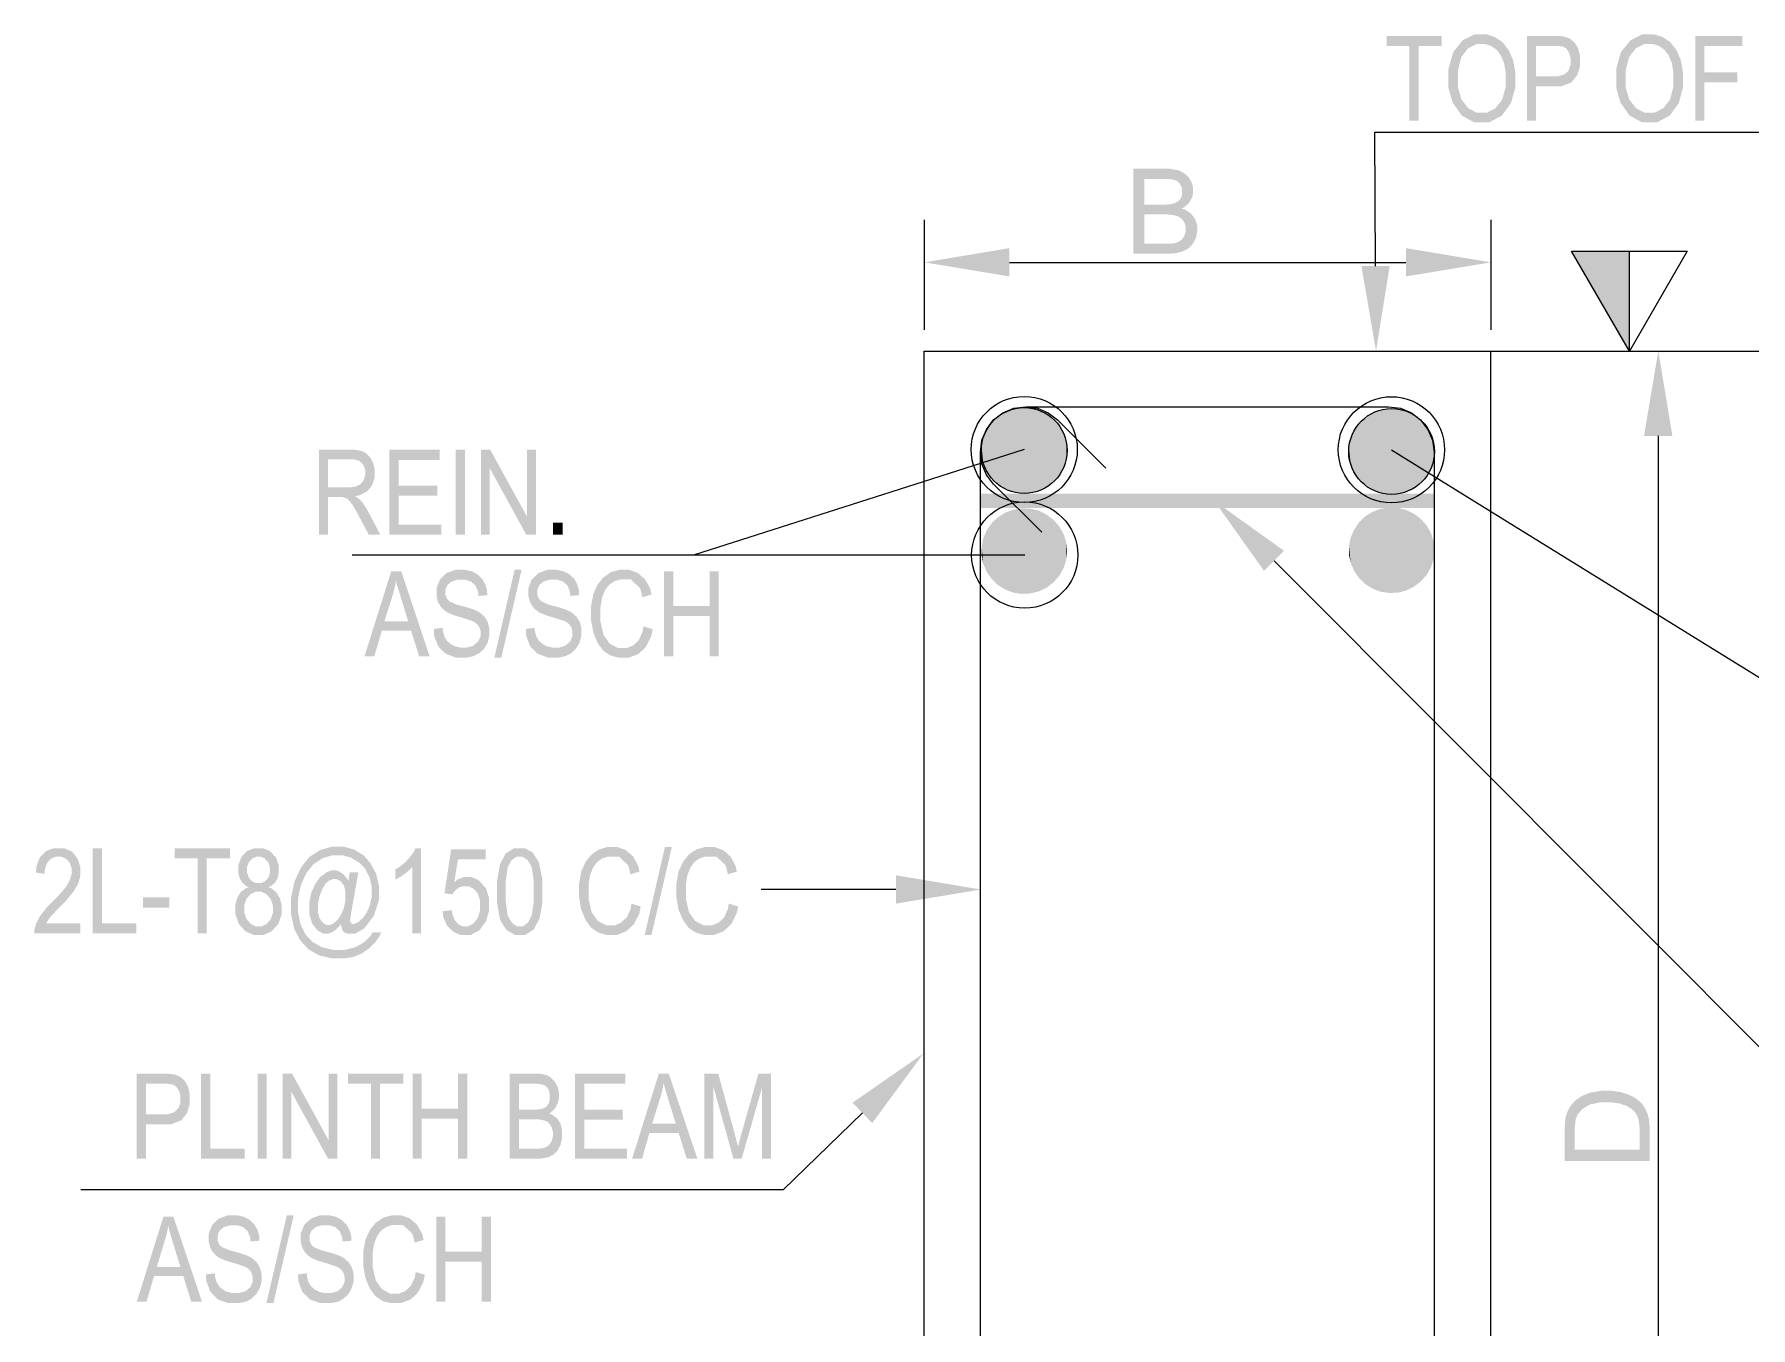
# Model space of a CAD drawing. Header units: millimetres. Extents: x 51.5 to 74.8, y 0.8 to 17.2.
# Drawn here: x 62.274 to 63.86, y 12.676 to 13.871 of the extents above; entities that cross this region are included whole.
import ezdxf

# ---------------------------------------------------------------- set-up
doc = ezdxf.new("R2010")
doc.units = ezdxf.units.MM
doc.layers.add('PDF_Geomertry', color=7, linetype='Continuous')
doc.layers.add('PDF_Solid Fills', color=7, linetype='Continuous')

msp = doc.modelspace()

# ---------------------------------------------------------------- hatches: boundary and pattern name
at = {"layer": 'PDF_Solid Fills', "transparency": 33554559}
for points in [[(63.5444, 13.7906), (63.5444, 13.8598), (63.5233, 13.8598), (63.5233, 13.8691), (63.5743, 13.8691), (63.5743, 13.8598), (63.5529, 13.8598), (63.5529, 13.7906)], [(63.8084, 13.7906), (63.8084, 13.8691), (63.8519, 13.8691), (63.8519, 13.8598), (63.8169, 13.8598), (63.8169, 13.8355), (63.8472, 13.8355), (63.8472, 13.8263), (63.8169, 13.8263), (63.8169, 13.7906)], [(62.6023, 13.4083), (62.6023, 13.4868), (62.6488, 13.4868), (62.6488, 13.4774), (62.6108, 13.4774), (62.6108, 13.4536), (62.6465, 13.4536), (62.6465, 13.4443), (62.6108, 13.4443), (62.6108, 13.4176), (62.6504, 13.4176), (62.6504, 13.4083)], [(62.6868, 13.4083), (62.6868, 13.4868), (62.6955, 13.4868), (62.7294, 13.4251), (62.7294, 13.4868), (62.7376, 13.4868), (62.7376, 13.4083), (62.7288, 13.4083), (62.695, 13.4698), (62.695, 13.4083)], [(62.6434, 13.3213), (62.6515, 13.3223), (62.6518, 13.319), (62.6533, 13.314), (62.6544, 13.3122), (62.6555, 13.3104), (62.6588, 13.3074), (62.6609, 13.3063), (62.663, 13.3052), (62.6677, 13.3041), (62.6704, 13.3041), (62.6743, 13.3041), (62.6801, 13.3059), (62.6822, 13.3079), (62.6844, 13.3097), (62.6865, 13.3145), (62.6865, 13.3174), (62.6865, 13.3193), (62.6857, 13.3223), (62.685, 13.3236), (62.6841, 13.3248), (62.6819, 13.327), (62.6802, 13.3279), (62.6787, 13.3287), (62.672, 13.3309), (62.667, 13.3324), (62.6625, 13.3338), (62.6559, 13.3365), (62.654, 13.3379), (62.652, 13.3393), (62.6491, 13.3427), (62.648, 13.3448), (62.6469, 13.3469), (62.6459, 13.3516), (62.6459, 13.3543), (62.6459, 13.3591), (62.649, 13.3669), (62.652, 13.3699), (62.6551, 13.3729), (62.6634, 13.3759), (62.6687, 13.3759), (62.6722, 13.3759), (62.6786, 13.3745), (62.6812, 13.3731), (62.6838, 13.3716), (62.688, 13.3676), (62.6895, 13.3649), (62.6911, 13.3623), (62.6926, 13.3561), (62.6927, 13.3524), (62.6845, 13.3518), (62.6843, 13.3555), (62.6819, 13.3612), (62.68, 13.363), (62.678, 13.3649), (62.6725, 13.3668), (62.6688, 13.3668), (62.6652, 13.3668), (62.6598, 13.3651), (62.6579, 13.3636), (62.6559, 13.3619), (62.6541, 13.3577), (62.6541, 13.3551), (62.6541, 13.3527), (62.6555, 13.3491), (62.6569, 13.3477), (62.6583, 13.3465), (62.6645, 13.3438), (62.6694, 13.3424), (62.6741, 13.3412), (62.6809, 13.339), (62.6829, 13.338), (62.6858, 13.3365), (62.6902, 13.3326), (62.6918, 13.3301), (62.6932, 13.3277), (62.6947, 13.3218), (62.6947, 13.3184), (62.6947, 13.3151), (62.6932, 13.3088), (62.6915, 13.3061), (62.69, 13.3033), (62.6857, 13.2991), (62.6829, 13.2977), (62.6802, 13.2962), (62.6737, 13.2948), (62.6698, 13.2948), (62.6638, 13.2948), (62.6544, 13.2984), (62.6508, 13.3019), (62.6473, 13.3055), (62.6436, 13.3152)], [(62.7284, 13.3213), (62.7363, 13.3223), (62.7368, 13.319), (62.7382, 13.314), (62.7393, 13.3122), (62.7405, 13.3104), (62.7437, 13.3074), (62.7458, 13.3063), (62.748, 13.3052), (62.7527, 13.3041), (62.7554, 13.3041), (62.7591, 13.3041), (62.7651, 13.3059), (62.7672, 13.3079), (62.7693, 13.3097), (62.7713, 13.3145), (62.7713, 13.3174), (62.7713, 13.3193), (62.7707, 13.3223), (62.7698, 13.3236), (62.7691, 13.3248), (62.7668, 13.327), (62.7652, 13.3279), (62.7637, 13.3287), (62.757, 13.3309), (62.7519, 13.3324), (62.7473, 13.3338), (62.7409, 13.3365), (62.739, 13.3379), (62.737, 13.3393), (62.734, 13.3427), (62.733, 13.3448), (62.7319, 13.3469), (62.7308, 13.3516), (62.7308, 13.3543), (62.7308, 13.3591), (62.7338, 13.3669), (62.737, 13.3699), (62.7401, 13.3729), (62.7483, 13.3759), (62.7536, 13.3759), (62.7572, 13.3759), (62.7634, 13.3745), (62.7661, 13.3731), (62.7688, 13.3716), (62.773, 13.3676), (62.7745, 13.3649), (62.7759, 13.3623), (62.7776, 13.3561), (62.7776, 13.3524), (62.7695, 13.3518), (62.7691, 13.3555), (62.7669, 13.3612), (62.765, 13.363), (62.7629, 13.3649), (62.7575, 13.3668), (62.7538, 13.3668), (62.7502, 13.3668), (62.7447, 13.3651), (62.7429, 13.3636), (62.7409, 13.3619), (62.739, 13.3577), (62.739, 13.3551), (62.739, 13.3527), (62.7404, 13.3491), (62.7418, 13.3477), (62.7432, 13.3465), (62.7494, 13.3438), (62.7544, 13.3424), (62.7591, 13.3412), (62.7658, 13.339), (62.7677, 13.338), (62.7707, 13.3365), (62.7751, 13.3326), (62.7766, 13.3301), (62.7782, 13.3277), (62.7797, 13.3218), (62.7797, 13.3184), (62.7797, 13.3151), (62.778, 13.3088), (62.7765, 13.3061), (62.7748, 13.3033), (62.7707, 13.2991), (62.7679, 13.2977), (62.7651, 13.2962), (62.7586, 13.2948), (62.7548, 13.2948), (62.7488, 13.2948), (62.7393, 13.2984), (62.7358, 13.3019), (62.7322, 13.3055), (62.7286, 13.3152)], [(62.837, 13.3236), (62.8455, 13.3211), (62.8441, 13.3144), (62.8391, 13.3045), (62.8357, 13.3013), (62.832, 13.298), (62.8234, 13.2948), (62.8183, 13.2948), (62.8138, 13.2948), (62.8062, 13.2969), (62.803, 13.2991), (62.7998, 13.3013), (62.7947, 13.3083), (62.7926, 13.3131), (62.7907, 13.318), (62.7886, 13.3294), (62.7886, 13.3359), (62.7886, 13.3423), (62.7907, 13.3533), (62.7926, 13.3579), (62.7947, 13.3623), (62.8001, 13.3691), (62.8036, 13.3713), (62.807, 13.3737), (62.8148, 13.3759), (62.819, 13.3759), (62.8237, 13.3759), (62.8318, 13.373), (62.8351, 13.3701), (62.8384, 13.3673), (62.8432, 13.3587), (62.8444, 13.3531), (62.8361, 13.3506), (62.834, 13.3588), (62.8254, 13.367), (62.8188, 13.367), (62.8157, 13.367), (62.8101, 13.3654), (62.8077, 13.3637), (62.8054, 13.3622), (62.8015, 13.357), (62.8001, 13.3536), (62.7987, 13.3501), (62.7973, 13.3412), (62.7973, 13.3359), (62.7973, 13.3279), (62.8001, 13.3158), (62.803, 13.3118), (62.8058, 13.3077), (62.8134, 13.3037), (62.8182, 13.3037), (62.8216, 13.3037), (62.8276, 13.3061), (62.8302, 13.3086), (62.8327, 13.3111), (62.8361, 13.3186)], [(62.8561, 13.2961), (62.8561, 13.3745), (62.8645, 13.3745), (62.8645, 13.3424), (62.898, 13.3424), (62.898, 13.3745), (62.9065, 13.3745), (62.9065, 13.2961), (62.898, 13.2961), (62.898, 13.3331), (62.8645, 13.3331), (62.8645, 13.2961)], [(62.317, 13.0494), (62.317, 13.0401), (62.2745, 13.0401), (62.2744, 13.0429), (62.2761, 13.0493), (62.2779, 13.0527), (62.2797, 13.0562), (62.2862, 13.0644), (62.2909, 13.0691), (62.2965, 13.0747), (62.3037, 13.0831), (62.3055, 13.0862), (62.3072, 13.0893), (62.3088, 13.0948), (62.3088, 13.0974), (62.3088, 13.1004), (62.3072, 13.1052), (62.3054, 13.1072), (62.3036, 13.1091), (62.2993, 13.1109), (62.2968, 13.1109), (62.294, 13.1109), (62.2894, 13.109), (62.2877, 13.1069), (62.2859, 13.1048), (62.2841, 13.099), (62.2841, 13.0952), (62.2759, 13.0962), (62.2763, 13.1019), (62.2795, 13.1104), (62.2823, 13.1131), (62.2851, 13.1161), (62.2925, 13.1188), (62.297, 13.1188), (62.3019, 13.1188), (62.3094, 13.1155), (62.3119, 13.1123), (62.3144, 13.109), (62.317, 13.1013), (62.317, 13.0972), (62.317, 13.0934), (62.315, 13.0862), (62.313, 13.0829), (62.3111, 13.0794), (62.3036, 13.0702), (62.298, 13.0644), (62.2944, 13.0608), (62.2898, 13.0559), (62.2888, 13.0547), (62.2877, 13.0533), (62.2861, 13.0506), (62.2855, 13.0494)], [(62.3283, 13.0401), (62.3283, 13.1186), (62.3368, 13.1186), (62.3368, 13.0494), (62.3686, 13.0494), (62.3686, 13.0401)], [(62.4252, 13.0401), (62.4252, 13.1093), (62.404, 13.1093), (62.404, 13.1186), (62.4551, 13.1186), (62.4551, 13.1093), (62.4337, 13.1093), (62.4337, 13.0401)], [(62.6315, 13.0401), (62.6236, 13.0401), (62.6236, 13.1015), (62.6222, 13.0998), (62.6186, 13.0966), (62.6162, 13.0949), (62.614, 13.0933), (62.6097, 13.0908), (62.6077, 13.0899), (62.6077, 13.0993), (62.6111, 13.1011), (62.6168, 13.1056), (62.6193, 13.1084), (62.6218, 13.1111), (62.6254, 13.1163), (62.6263, 13.1188), (62.6315, 13.1188)], [(62.6516, 13.0606), (62.66, 13.0615), (62.6605, 13.0577), (62.6627, 13.0522), (62.6644, 13.0504), (62.6661, 13.0486), (62.6701, 13.0466), (62.6723, 13.0466), (62.6751, 13.0466), (62.68, 13.0493), (62.682, 13.0519), (62.6841, 13.0544), (62.6861, 13.0615), (62.6861, 13.0659), (62.6861, 13.0702), (62.6841, 13.0768), (62.6822, 13.0791), (62.6802, 13.0813), (62.6752, 13.0837), (62.6723, 13.0837), (62.6705, 13.0837), (62.667, 13.0827), (62.6655, 13.0816), (62.664, 13.0806), (62.6615, 13.0779), (62.6605, 13.0761), (62.6532, 13.0772), (62.6594, 13.1176), (62.6913, 13.1176), (62.6913, 13.1084), (62.6657, 13.1084), (62.6622, 13.0873), (62.6651, 13.0897), (62.6712, 13.0922), (62.6744, 13.0922), (62.6784, 13.0922), (62.6855, 13.0887), (62.6884, 13.0852), (62.6915, 13.0819), (62.6944, 13.0726), (62.6944, 13.0668), (62.6944, 13.0609), (62.6915, 13.0511), (62.6884, 13.047), (62.6855, 13.0429), (62.6775, 13.0387), (62.6725, 13.0387), (62.6682, 13.0387), (62.6612, 13.0416), (62.6583, 13.0445), (62.6554, 13.0474), (62.652, 13.0555)], [(62.8259, 13.0676), (62.8345, 13.0649), (62.8332, 13.0584), (62.8282, 13.0486), (62.8245, 13.0452), (62.8211, 13.042), (62.8125, 13.0387), (62.8073, 13.0387), (62.8029, 13.0387), (62.7952, 13.0409), (62.792, 13.0431), (62.7888, 13.0452), (62.7836, 13.0523), (62.7816, 13.0572), (62.7795, 13.0619), (62.7776, 13.0733), (62.7776, 13.0798), (62.7776, 13.0863), (62.7795, 13.0973), (62.7816, 13.1018), (62.7836, 13.1063), (62.7891, 13.113), (62.7926, 13.1154), (62.7961, 13.1176), (62.8037, 13.1199), (62.808, 13.1199), (62.8127, 13.1199), (62.8207, 13.117), (62.824, 13.1141), (62.8275, 13.1112), (62.832, 13.1027), (62.8334, 13.0972), (62.8251, 13.0947), (62.823, 13.1029), (62.8143, 13.1111), (62.8079, 13.1111), (62.8047, 13.1111), (62.799, 13.1094), (62.7966, 13.1077), (62.7943, 13.1061), (62.7905, 13.1009), (62.7891, 13.0974), (62.7877, 13.094), (62.7863, 13.0852), (62.7863, 13.0798), (62.7863, 13.0718), (62.7891, 13.0597), (62.792, 13.0556), (62.7948, 13.0516), (62.8025, 13.0476), (62.8072, 13.0476), (62.8107, 13.0476), (62.8166, 13.0501), (62.8191, 13.0526), (62.8218, 13.0551), (62.8251, 13.0626)], [(62.9158, 13.0676), (62.9244, 13.0649), (62.923, 13.0584), (62.918, 13.0486), (62.9144, 13.0452), (62.9109, 13.042), (62.9023, 13.0387), (62.8972, 13.0387), (62.8927, 13.0387), (62.8851, 13.0409), (62.8819, 13.0431), (62.8787, 13.0452), (62.8736, 13.0523), (62.8715, 13.0572), (62.8694, 13.0619), (62.8675, 13.0733), (62.8675, 13.0798), (62.8675, 13.0863), (62.8694, 13.0973), (62.8715, 13.1018), (62.8736, 13.1063), (62.879, 13.113), (62.8825, 13.1154), (62.8859, 13.1176), (62.8936, 13.1199), (62.8979, 13.1199), (62.9026, 13.1199), (62.9105, 13.117), (62.914, 13.1141), (62.9173, 13.1112), (62.9219, 13.1027), (62.9233, 13.0972), (62.915, 13.0947), (62.9129, 13.1029), (62.9043, 13.1111), (62.8977, 13.1111), (62.8945, 13.1111), (62.8888, 13.1094), (62.8865, 13.1077), (62.8841, 13.1061), (62.8804, 13.1009), (62.879, 13.0974), (62.8776, 13.094), (62.8762, 13.0852), (62.8762, 13.0798), (62.8762, 13.0718), (62.879, 13.0597), (62.8819, 13.0556), (62.8847, 13.0516), (62.8923, 13.0476), (62.897, 13.0476), (62.9005, 13.0476), (62.9065, 13.0501), (62.9091, 13.0526), (62.9116, 13.0551), (62.915, 13.0626)], [(62.4284, 12.832), (62.4284, 12.9105), (62.4369, 12.9105), (62.4369, 12.8413), (62.4687, 12.8413), (62.4687, 12.832)], [(62.5037, 12.832), (62.5037, 12.9105), (62.5125, 12.9105), (62.5463, 12.8488), (62.5463, 12.9105), (62.5544, 12.9105), (62.5544, 12.832), (62.5457, 12.832), (62.5119, 12.8936), (62.5119, 12.832)], [(62.5854, 12.832), (62.5854, 12.9012), (62.5641, 12.9012), (62.5641, 12.9105), (62.6151, 12.9105), (62.6151, 12.9012), (62.5938, 12.9012), (62.5938, 12.832)], [(62.6237, 12.832), (62.6237, 12.9105), (62.6322, 12.9105), (62.6322, 12.8783), (62.6657, 12.8783), (62.6657, 12.9105), (62.6743, 12.9105), (62.6743, 12.832), (62.6657, 12.832), (62.6657, 12.869), (62.6322, 12.869), (62.6322, 12.832)], [(62.7738, 12.832), (62.7738, 12.9105), (62.8204, 12.9105), (62.8204, 12.9012), (62.7823, 12.9012), (62.7823, 12.8773), (62.8179, 12.8773), (62.8179, 12.868), (62.7823, 12.868), (62.7823, 12.8413), (62.8219, 12.8413), (62.8219, 12.832)], [(62.8933, 12.832), (62.8933, 12.9105), (62.9061, 12.9105), (62.9213, 12.8549), (62.9243, 12.8433), (62.925, 12.8455), (62.9266, 12.8518), (62.9277, 12.8559), (62.9432, 12.9105), (62.9547, 12.9105), (62.9547, 12.832), (62.9465, 12.832), (62.9465, 12.8976), (62.9277, 12.832), (62.9201, 12.832), (62.9015, 12.8988), (62.9015, 12.832)], [(62.433, 12.7251), (62.4411, 12.7261), (62.4413, 12.7227), (62.4429, 12.7177), (62.444, 12.7159), (62.4451, 12.7141), (62.4484, 12.7112), (62.4505, 12.7101), (62.4526, 12.709), (62.4573, 12.7079), (62.4601, 12.7079), (62.4638, 12.7079), (62.4697, 12.7097), (62.4719, 12.7116), (62.474, 12.7134), (62.4761, 12.7183), (62.4761, 12.7212), (62.4761, 12.723), (62.4752, 12.7261), (62.4745, 12.7273), (62.4737, 12.7286), (62.4715, 12.7308), (62.47, 12.7316), (62.4684, 12.7324), (62.4618, 12.7347), (62.4566, 12.7362), (62.452, 12.7376), (62.4455, 12.7402), (62.4436, 12.7416), (62.4418, 12.743), (62.4387, 12.7465), (62.4376, 12.7486), (62.4366, 12.7506), (62.4355, 12.7554), (62.4355, 12.758), (62.4355, 12.7629), (62.4386, 12.7706), (62.4416, 12.7736), (62.4447, 12.7766), (62.453, 12.7797), (62.4583, 12.7797), (62.4618, 12.7797), (62.4682, 12.7783), (62.4708, 12.7769), (62.4734, 12.7754), (62.4776, 12.7713), (62.4791, 12.7687), (62.4807, 12.7661), (62.4822, 12.7598), (62.4823, 12.7562), (62.4741, 12.7555), (62.4738, 12.7593), (62.4715, 12.7649), (62.4695, 12.7668), (62.4676, 12.7687), (62.462, 12.7705), (62.4586, 12.7705), (62.455, 12.7705), (62.4494, 12.7688), (62.4475, 12.7673), (62.4455, 12.7656), (62.4437, 12.7615), (62.4437, 12.7588), (62.4437, 12.7565), (62.4451, 12.7529), (62.4465, 12.7515), (62.4479, 12.7502), (62.4541, 12.7476), (62.459, 12.7462), (62.4638, 12.7449), (62.4705, 12.7427), (62.4725, 12.7418), (62.4754, 12.7402), (62.4798, 12.7363), (62.4813, 12.7338), (62.4827, 12.7315), (62.4843, 12.7255), (62.4843, 12.7222), (62.4843, 12.7188), (62.4827, 12.7126), (62.4811, 12.7098), (62.4795, 12.707), (62.4752, 12.7029), (62.4726, 12.7013), (62.4698, 12.6999), (62.4633, 12.6986), (62.4594, 12.6986), (62.4534, 12.6986), (62.444, 12.702), (62.4404, 12.7056), (62.4369, 12.7093), (62.4332, 12.719)], [(62.518, 12.7251), (62.5261, 12.7261), (62.5263, 12.7227), (62.5277, 12.7177), (62.529, 12.7159), (62.5301, 12.7141), (62.5333, 12.7112), (62.5354, 12.7101), (62.5376, 12.709), (62.5423, 12.7079), (62.545, 12.7079), (62.5487, 12.7079), (62.5547, 12.7097), (62.5568, 12.7116), (62.5588, 12.7134), (62.5609, 12.7183), (62.5609, 12.7212), (62.5609, 12.723), (62.5602, 12.7261), (62.5594, 12.7273), (62.5587, 12.7286), (62.5563, 12.7308), (62.5548, 12.7316), (62.5533, 12.7324), (62.5466, 12.7347), (62.5415, 12.7362), (62.5369, 12.7376), (62.5305, 12.7402), (62.5286, 12.7416), (62.5266, 12.743), (62.5237, 12.7465), (62.5226, 12.7486), (62.5215, 12.7506), (62.5204, 12.7554), (62.5204, 12.758), (62.5204, 12.7629), (62.5236, 12.7706), (62.5266, 12.7736), (62.5297, 12.7766), (62.538, 12.7797), (62.5432, 12.7797), (62.5468, 12.7797), (62.553, 12.7783), (62.5558, 12.7769), (62.5584, 12.7754), (62.5626, 12.7713), (62.5641, 12.7687), (62.5655, 12.7661), (62.5672, 12.7598), (62.5673, 12.7562), (62.5591, 12.7555), (62.5587, 12.7593), (62.5565, 12.7649), (62.5545, 12.7668), (62.5526, 12.7687), (62.547, 12.7705), (62.5434, 12.7705), (62.5398, 12.7705), (62.5343, 12.7688), (62.5325, 12.7673), (62.5305, 12.7656), (62.5286, 12.7615), (62.5286, 12.7588), (62.5286, 12.7565), (62.53, 12.7529), (62.5313, 12.7515), (62.5327, 12.7502), (62.5391, 12.7476), (62.544, 12.7462), (62.5487, 12.7449), (62.5554, 12.7427), (62.5573, 12.7418), (62.5604, 12.7402), (62.5648, 12.7363), (62.5662, 12.7338), (62.5677, 12.7315), (62.5693, 12.7255), (62.5693, 12.7222), (62.5693, 12.7188), (62.5676, 12.7126), (62.5661, 12.7098), (62.5645, 12.707), (62.5602, 12.7029), (62.5575, 12.7013), (62.5548, 12.6999), (62.5482, 12.6986), (62.5444, 12.6986), (62.5384, 12.6986), (62.5288, 12.702), (62.5254, 12.7056), (62.5218, 12.7093), (62.5182, 12.719)], [(62.6266, 12.7273), (62.6351, 12.7248), (62.6337, 12.7181), (62.6287, 12.7083), (62.6252, 12.7049), (62.6216, 12.7018), (62.613, 12.6986), (62.6079, 12.6986), (62.6034, 12.6986), (62.5958, 12.7006), (62.5926, 12.7029), (62.5894, 12.7051), (62.5843, 12.712), (62.5822, 12.7169), (62.5802, 12.7218), (62.5782, 12.733), (62.5782, 12.7397), (62.5782, 12.7461), (62.5802, 12.757), (62.5822, 12.7616), (62.5843, 12.7661), (62.5897, 12.7729), (62.5932, 12.7751), (62.5966, 12.7774), (62.6044, 12.7797), (62.6086, 12.7797), (62.6133, 12.7797), (62.6213, 12.7768), (62.6247, 12.7738), (62.628, 12.7709), (62.6327, 12.7624), (62.634, 12.7569), (62.6257, 12.7544), (62.6236, 12.7626), (62.615, 12.7708), (62.6084, 12.7708), (62.6052, 12.7708), (62.5997, 12.7691), (62.5973, 12.7674), (62.595, 12.7658), (62.5912, 12.7608), (62.5897, 12.7573), (62.5883, 12.7537), (62.5869, 12.7449), (62.5869, 12.7397), (62.5869, 12.7316), (62.5898, 12.7195), (62.5926, 12.7155), (62.5954, 12.7115), (62.603, 12.7074), (62.6077, 12.7074), (62.6112, 12.7074), (62.6173, 12.7098), (62.6198, 12.7123), (62.6223, 12.7148), (62.6258, 12.7223)], [(62.6457, 12.6998), (62.6457, 12.7783), (62.6541, 12.7783), (62.6541, 12.7461), (62.6876, 12.7461), (62.6876, 12.7783), (62.6961, 12.7783), (62.6961, 12.6998), (62.6876, 12.6998), (62.6876, 12.7369), (62.6541, 12.7369), (62.6541, 12.6998)]]:
    msp.add_hatch(color=256, dxfattribs=at).paths.add_polyline_path(points)
h = msp.add_hatch(color=256, dxfattribs=at)
h.paths.add_polyline_path([(63.5805, 13.8288), (63.5805, 13.8388), (63.585, 13.8543), (63.5894, 13.8597), (63.5937, 13.8651), (63.6048, 13.8705), (63.6113, 13.8705), (63.6157, 13.8705), (63.6234, 13.868), (63.6269, 13.8656), (63.6304, 13.8633), (63.6359, 13.8562), (63.638, 13.8516), (63.6401, 13.847), (63.6422, 13.8361), (63.6422, 13.8298), (63.6422, 13.8211), (63.6382, 13.8069), (63.6341, 13.8013), (63.6298, 13.7954), (63.6184, 13.7893), (63.6113, 13.7893), (63.6041, 13.7893), (63.5927, 13.7955), (63.5884, 13.8018), (63.5844, 13.8073), (63.5805, 13.8209)])
h.paths.add_polyline_path([(63.5893, 13.8287), (63.5893, 13.8215), (63.5925, 13.8102), (63.5957, 13.8062), (63.5988, 13.8022), (63.6066, 13.7981), (63.6112, 13.7981), (63.6159, 13.7981), (63.6238, 13.8022), (63.627, 13.8062), (63.6302, 13.8102), (63.6334, 13.8222), (63.6334, 13.8301), (63.6334, 13.8351), (63.6318, 13.8441), (63.6301, 13.8481), (63.6288, 13.8512), (63.6251, 13.8561), (63.6225, 13.8579), (63.62, 13.8597), (63.6144, 13.8616), (63.6115, 13.8616), (63.6066, 13.8616), (63.5986, 13.8576), (63.5955, 13.8536), (63.5923, 13.8495), (63.5893, 13.837)])
h = msp.add_hatch(color=256, dxfattribs=at)
h.paths.add_polyline_path([(63.6529, 13.7906), (63.6529, 13.8691), (63.6772, 13.8691), (63.6815, 13.8691), (63.6877, 13.8684), (63.6898, 13.8676), (63.6926, 13.8666), (63.697, 13.8629), (63.6987, 13.8601), (63.7004, 13.8573), (63.702, 13.8505), (63.702, 13.8465), (63.702, 13.8412), (63.6993, 13.8326), (63.6966, 13.8293), (63.6938, 13.8259), (63.6845, 13.8224), (63.6779, 13.8224), (63.6613, 13.8224), (63.6613, 13.7906)])
h.paths.add_polyline_path([(63.6613, 13.8318), (63.678, 13.8318), (63.682, 13.8318), (63.6877, 13.8336), (63.6897, 13.8354), (63.6915, 13.8372), (63.6933, 13.8424), (63.6933, 13.8461), (63.6933, 13.8484), (63.6923, 13.8524), (63.6915, 13.8541), (63.6905, 13.8558), (63.6884, 13.858), (63.6872, 13.8586), (63.6858, 13.8593), (63.6812, 13.8598), (63.6779, 13.8598), (63.6613, 13.8598)])
h = msp.add_hatch(color=256, dxfattribs=at)
h.paths.add_polyline_path([(63.7355, 13.8288), (63.7355, 13.8388), (63.7398, 13.8543), (63.7443, 13.8597), (63.7487, 13.8651), (63.7597, 13.8705), (63.7663, 13.8705), (63.7705, 13.8705), (63.7783, 13.868), (63.7819, 13.8656), (63.7854, 13.8633), (63.7909, 13.8562), (63.793, 13.8516), (63.795, 13.847), (63.797, 13.8361), (63.797, 13.8298), (63.797, 13.8211), (63.7932, 13.8069), (63.7891, 13.8013), (63.7848, 13.7954), (63.7733, 13.7893), (63.7662, 13.7893), (63.7591, 13.7893), (63.7477, 13.7955), (63.7433, 13.8018), (63.7394, 13.8073), (63.7355, 13.8209)])
h.paths.add_polyline_path([(63.7441, 13.8287), (63.7441, 13.8215), (63.7475, 13.8102), (63.7507, 13.8062), (63.7538, 13.8022), (63.7616, 13.7981), (63.7662, 13.7981), (63.7709, 13.7981), (63.7788, 13.8022), (63.782, 13.8062), (63.7851, 13.8102), (63.7883, 13.8222), (63.7883, 13.8301), (63.7883, 13.8351), (63.7868, 13.8441), (63.7851, 13.8481), (63.7838, 13.8512), (63.78, 13.8561), (63.7775, 13.8579), (63.775, 13.8597), (63.7694, 13.8616), (63.7663, 13.8616), (63.7615, 13.8616), (63.7536, 13.8576), (63.7504, 13.8536), (63.7473, 13.8495), (63.7441, 13.837)])
h = msp.add_hatch(color=256, dxfattribs=at)
h.paths.add_polyline_path([(63.2893, 13.6679), (63.2893, 13.7463), (63.3187, 13.7463), (63.3232, 13.7463), (63.3304, 13.7451), (63.3332, 13.744), (63.3358, 13.7427), (63.3401, 13.7391), (63.3416, 13.7366), (63.3432, 13.7341), (63.3447, 13.729), (63.3447, 13.7262), (63.3447, 13.7237), (63.3434, 13.719), (63.342, 13.7168), (63.3407, 13.7145), (63.3365, 13.7109), (63.3337, 13.7095), (63.3373, 13.7086), (63.3427, 13.7049), (63.3447, 13.7024), (63.3466, 13.6999), (63.3484, 13.694), (63.3484, 13.6906), (63.3484, 13.6879), (63.3473, 13.6827), (63.3462, 13.6804), (63.345, 13.678), (63.3422, 13.6743), (63.3404, 13.673), (63.3387, 13.6718), (63.3344, 13.6698), (63.3318, 13.6691), (63.3293, 13.6684), (63.3229, 13.6679), (63.3191, 13.6679)])
h.paths.add_polyline_path([(63.2995, 13.677), (63.3193, 13.677), (63.3218, 13.677), (63.3252, 13.6773), (63.3263, 13.6774), (63.328, 13.6777), (63.3311, 13.6788), (63.3323, 13.6795), (63.3336, 13.6804), (63.3355, 13.6826), (63.3362, 13.684), (63.337, 13.6854), (63.3379, 13.6887), (63.3379, 13.6906), (63.3379, 13.6927), (63.3366, 13.6966), (63.3355, 13.6983), (63.3344, 13.6998), (63.3313, 13.7022), (63.3293, 13.7027), (63.3273, 13.7034), (63.3215, 13.7041), (63.3177, 13.7041), (63.2995, 13.7041)])
h.paths.add_polyline_path([(63.2995, 13.7133), (63.3166, 13.7133), (63.3201, 13.7133), (63.3251, 13.7138), (63.3265, 13.7143), (63.3286, 13.7148), (63.3315, 13.7168), (63.3325, 13.7181), (63.3336, 13.7195), (63.3345, 13.723), (63.3345, 13.7249), (63.3345, 13.727), (63.3336, 13.7304), (63.3326, 13.7319), (63.3318, 13.7334), (63.329, 13.7354), (63.3273, 13.7359), (63.3255, 13.7365), (63.3195, 13.737), (63.3154, 13.737), (63.2995, 13.737)])
h = msp.add_hatch(color=256, dxfattribs=at)
h.paths.add_polyline_path([(62.5372, 13.4083), (62.5372, 13.4868), (62.5658, 13.4868), (62.5702, 13.4868), (62.5768, 13.4856), (62.579, 13.4845), (62.5811, 13.4834), (62.5845, 13.4798), (62.5859, 13.4773), (62.5873, 13.4747), (62.5887, 13.4688), (62.5887, 13.4654), (62.5887, 13.4609), (62.5863, 13.4538), (62.584, 13.4511), (62.5818, 13.4483), (62.575, 13.4448), (62.5707, 13.444), (62.5723, 13.4429), (62.5751, 13.4408), (62.5761, 13.4397), (62.5779, 13.4374), (62.5812, 13.4324), (62.5827, 13.4297), (62.594, 13.4083), (62.5833, 13.4083), (62.5747, 13.4245), (62.5722, 13.4294), (62.5684, 13.4358), (62.567, 13.4374), (62.5658, 13.4393), (62.5634, 13.4415), (62.5622, 13.442), (62.5609, 13.4426), (62.5577, 13.4431), (62.5555, 13.4431), (62.5457, 13.4431), (62.5457, 13.4083)])
h.paths.add_polyline_path([(62.5457, 13.4522), (62.5641, 13.4522), (62.567, 13.4522), (62.5716, 13.4529), (62.5732, 13.4537), (62.5747, 13.4544), (62.5772, 13.4566), (62.5782, 13.4581), (62.579, 13.4598), (62.58, 13.4634), (62.58, 13.4654), (62.58, 13.4684), (62.5782, 13.473), (62.5765, 13.4748), (62.5747, 13.4765), (62.5695, 13.4781), (62.5661, 13.4781), (62.5457, 13.4781)])
h = msp.add_hatch(color=256, dxfattribs=at)
h.paths.add_polyline_path([(62.5794, 13.2961), (62.604, 13.3745), (62.6133, 13.3745), (62.6395, 13.2961), (62.6298, 13.2961), (62.6223, 13.3198), (62.5954, 13.3198), (62.5884, 13.2961)])
h.paths.add_polyline_path([(62.5977, 13.3283), (62.6197, 13.3283), (62.613, 13.3501), (62.6115, 13.3551), (62.6091, 13.3631), (62.6084, 13.3663), (62.6079, 13.3626), (62.6061, 13.3551), (62.605, 13.3513)])
h = msp.add_hatch(color=256, dxfattribs=at)
h.paths.add_polyline_path([(62.4725, 13.0827), (62.4701, 13.0838), (62.4665, 13.0869), (62.4654, 13.0888), (62.4641, 13.0908), (62.4629, 13.0958), (62.4629, 13.0987), (62.4629, 13.1031), (62.4655, 13.1105), (62.4682, 13.1133), (62.4708, 13.1161), (62.4775, 13.1188), (62.4815, 13.1188), (62.4855, 13.1188), (62.4922, 13.1161), (62.4948, 13.1131), (62.4975, 13.1104), (62.5001, 13.103), (62.5001, 13.0984), (62.5001, 13.0956), (62.499, 13.0908), (62.4977, 13.0888), (62.4966, 13.0869), (62.493, 13.0838), (62.4907, 13.0827), (62.4936, 13.0816), (62.498, 13.0779), (62.4995, 13.0752), (62.5012, 13.0727), (62.5027, 13.0663), (62.5027, 13.0624), (62.5027, 13.0573), (62.4997, 13.0487), (62.4966, 13.0454), (62.4936, 13.042), (62.4861, 13.0387), (62.4816, 13.0387), (62.477, 13.0387), (62.4694, 13.042), (62.4663, 13.0454), (62.4633, 13.0487), (62.4602, 13.0574), (62.4602, 13.0627), (62.4602, 13.0668), (62.4619, 13.0731), (62.4636, 13.0758), (62.4651, 13.0783), (62.4697, 13.0818)])
h.paths.add_polyline_path([(62.4684, 13.0627), (62.4684, 13.0591), (62.4704, 13.0533), (62.4723, 13.0511), (62.4743, 13.0488), (62.4788, 13.0466), (62.4816, 13.0466), (62.4843, 13.0466), (62.489, 13.0488), (62.4908, 13.0509), (62.4927, 13.0531), (62.4947, 13.0588), (62.4947, 13.0624), (62.4947, 13.0661), (62.4927, 13.0719), (62.4907, 13.0741), (62.4887, 13.0763), (62.4841, 13.0786), (62.4813, 13.0786), (62.4787, 13.0786), (62.474, 13.0763), (62.4722, 13.0741), (62.4702, 13.0719), (62.4684, 13.0662)])
h.paths.add_polyline_path([(62.4709, 13.099), (62.4709, 13.0962), (62.4725, 13.0916), (62.474, 13.0898), (62.4755, 13.0881), (62.4793, 13.0865), (62.4816, 13.0865), (62.4837, 13.0865), (62.4875, 13.0881), (62.489, 13.0898), (62.4905, 13.0915), (62.492, 13.0958), (62.492, 13.0984), (62.492, 13.1012), (62.4905, 13.1058), (62.4888, 13.1074), (62.4873, 13.1093), (62.4836, 13.1109), (62.4815, 13.1109), (62.4793, 13.1109), (62.4757, 13.1093), (62.4741, 13.1076), (62.4725, 13.1058), (62.4709, 13.1016)])
h = msp.add_hatch(color=256, dxfattribs=at)
h.paths.add_polyline_path([(62.5576, 13.0488), (62.5561, 13.0466), (62.5527, 13.0433), (62.5509, 13.0422), (62.5493, 13.0411), (62.5459, 13.0399), (62.5444, 13.0399), (62.5412, 13.0399), (62.5358, 13.0429), (62.5336, 13.0458), (62.5309, 13.0493), (62.5283, 13.0584), (62.5283, 13.064), (62.5283, 13.0686), (62.5301, 13.0773), (62.532, 13.0816), (62.534, 13.0858), (62.5384, 13.0922), (62.5411, 13.0941), (62.5437, 13.0962), (62.5487, 13.0983), (62.5512, 13.0983), (62.553, 13.0983), (62.5566, 13.097), (62.5583, 13.0958), (62.5601, 13.0945), (62.5632, 13.0909), (62.5644, 13.0884), (62.5658, 13.0966), (62.5737, 13.0966), (62.5673, 13.0606), (62.5668, 13.0569), (62.5661, 13.0527), (62.5661, 13.0523), (62.5661, 13.0516), (62.5665, 13.0504), (62.5669, 13.0498), (62.5675, 13.0493), (62.5684, 13.0488), (62.5691, 13.0488), (62.5702, 13.0488), (62.5737, 13.0506), (62.5758, 13.0526), (62.578, 13.0544), (62.5816, 13.0598), (62.5832, 13.0634), (62.5845, 13.067), (62.5861, 13.0745), (62.5861, 13.0786), (62.5861, 13.0833), (62.584, 13.092), (62.5819, 13.0958), (62.58, 13.0997), (62.5743, 13.1056), (62.5705, 13.1079), (62.5669, 13.1101), (62.5591, 13.1122), (62.5548, 13.1122), (62.5497, 13.1122), (62.5405, 13.1095), (62.5365, 13.1068), (62.5323, 13.104), (62.5257, 13.0959), (62.5232, 13.0905), (62.5207, 13.0851), (62.518, 13.0727), (62.518, 13.0658), (62.518, 13.0593), (62.5204, 13.0481), (62.5226, 13.0436), (62.525, 13.039), (62.5315, 13.032), (62.5358, 13.0297), (62.5401, 13.0273), (62.5502, 13.0249), (62.5561, 13.0249), (62.5613, 13.0249), (62.5707, 13.0272), (62.5747, 13.0294), (62.5786, 13.0316), (62.5847, 13.0374), (62.5868, 13.0411), (62.5947, 13.0411), (62.5934, 13.0379), (62.5891, 13.0316), (62.5861, 13.0287), (62.583, 13.0258), (62.5765, 13.0213), (62.5727, 13.0198), (62.5691, 13.0184), (62.5608, 13.017), (62.5561, 13.017), (62.5491, 13.017), (62.5373, 13.0198), (62.5325, 13.0226), (62.5276, 13.0254), (62.52, 13.0336), (62.5172, 13.039), (62.5144, 13.0444), (62.5116, 13.0574), (62.5116, 13.0651), (62.5116, 13.0733), (62.5147, 13.0879), (62.5177, 13.0945), (62.5208, 13.1011), (62.5286, 13.1108), (62.5333, 13.1138), (62.538, 13.117), (62.549, 13.1201), (62.5552, 13.1201), (62.5605, 13.1201), (62.57, 13.1174), (62.5741, 13.1149), (62.5783, 13.1123), (62.585, 13.1049), (62.5876, 13.0999), (62.5901, 13.0951), (62.5926, 13.0843), (62.5926, 13.0784), (62.5926, 13.0704), (62.5879, 13.0562), (62.5833, 13.0501), (62.5794, 13.0449), (62.5708, 13.0398), (62.5661, 13.0398), (62.564, 13.0398), (62.5608, 13.0409), (62.5598, 13.042), (62.559, 13.0431), (62.5579, 13.0465)])
h.paths.add_polyline_path([(62.5363, 13.0634), (62.5363, 13.0597), (62.5379, 13.054), (62.5393, 13.0519), (62.5408, 13.0499), (62.544, 13.0479), (62.5458, 13.0479), (62.5475, 13.0479), (62.5508, 13.0494), (62.5527, 13.0511), (62.5545, 13.0526), (62.5577, 13.0574), (62.5591, 13.0608), (62.5605, 13.0641), (62.5618, 13.0712), (62.5618, 13.0748), (62.5618, 13.0786), (62.5604, 13.0844), (62.5588, 13.0863), (62.5573, 13.0883), (62.5537, 13.0902), (62.5516, 13.0902), (62.55, 13.0902), (62.5466, 13.0888), (62.545, 13.0874), (62.5434, 13.0861), (62.5404, 13.0811), (62.539, 13.0774), (62.5377, 13.074), (62.5363, 13.0669)])
h = msp.add_hatch(color=256, dxfattribs=at)
h.paths.add_polyline_path([(62.7018, 13.0788), (62.7018, 13.0887), (62.7044, 13.1037), (62.707, 13.1087), (62.7097, 13.1138), (62.7176, 13.1188), (62.7229, 13.1188), (62.7275, 13.1188), (62.7347, 13.1148), (62.7373, 13.1106), (62.7405, 13.1056), (62.7437, 13.0897), (62.7437, 13.0788), (62.7437, 13.069), (62.7411, 13.054), (62.7384, 13.049), (62.7358, 13.0438), (62.7279, 13.0387), (62.7227, 13.0387), (62.7182, 13.0387), (62.7105, 13.0433), (62.7076, 13.0477), (62.7047, 13.0522), (62.7018, 13.0677)])
h.paths.add_polyline_path([(62.7098, 13.0788), (62.7098, 13.0693), (62.7116, 13.0565), (62.7136, 13.0531), (62.7154, 13.0499), (62.7201, 13.0466), (62.723, 13.0466), (62.7257, 13.0466), (62.7302, 13.0499), (62.732, 13.0533), (62.7338, 13.0566), (62.7357, 13.0694), (62.7357, 13.0788), (62.7357, 13.0884), (62.7338, 13.1012), (62.732, 13.1045), (62.7301, 13.1077), (62.7254, 13.1109), (62.7225, 13.1109), (62.7198, 13.1109), (62.7152, 13.1077), (62.7134, 13.1044), (62.7116, 13.1011), (62.7098, 13.0883)])
h = msp.add_hatch(color=256, dxfattribs=at)
h.paths.add_polyline_path([(62.369, 12.832), (62.369, 12.9105), (62.3932, 12.9105), (62.3975, 12.9105), (62.4038, 12.9098), (62.4058, 12.909), (62.4086, 12.908), (62.413, 12.9043), (62.4147, 12.9015), (62.4163, 12.8987), (62.418, 12.8919), (62.418, 12.8879), (62.418, 12.8826), (62.4154, 12.874), (62.4126, 12.8706), (62.41, 12.8673), (62.4007, 12.8638), (62.394, 12.8638), (62.3775, 12.8638), (62.3775, 12.832)])
h.paths.add_polyline_path([(62.3775, 12.8731), (62.3941, 12.8731), (62.3982, 12.8731), (62.4038, 12.8749), (62.4057, 12.8768), (62.4075, 12.8786), (62.4094, 12.8838), (62.4094, 12.8874), (62.4094, 12.8898), (62.4084, 12.8938), (62.4076, 12.8955), (62.4066, 12.897), (62.4044, 12.8994), (62.4032, 12.8999), (62.4019, 12.9006), (62.3973, 12.9012), (62.394, 12.9012), (62.3775, 12.9012)])
h = msp.add_hatch(color=256, dxfattribs=at)
h.paths.add_polyline_path([(62.7134, 12.832), (62.7134, 12.9105), (62.7376, 12.9105), (62.7412, 12.9105), (62.747, 12.9094), (62.7493, 12.9083), (62.7513, 12.907), (62.7548, 12.9036), (62.7562, 12.9011), (62.7576, 12.8987), (62.759, 12.8934), (62.759, 12.8905), (62.759, 12.8877), (62.7577, 12.8829), (62.7566, 12.8808), (62.7554, 12.8786), (62.7522, 12.8751), (62.75, 12.8737), (62.7527, 12.8727), (62.7572, 12.8693), (62.7587, 12.8669), (62.7604, 12.8644), (62.7619, 12.8583), (62.7619, 12.8548), (62.7619, 12.8512), (62.7605, 12.8449), (62.759, 12.8423), (62.7576, 12.8395), (62.7537, 12.8356), (62.7512, 12.8344), (62.7488, 12.8333), (62.7422, 12.832), (62.7379, 12.832)])
h.paths.add_polyline_path([(62.7219, 12.8413), (62.7379, 12.8413), (62.7407, 12.8413), (62.7445, 12.8418), (62.7458, 12.8422), (62.7476, 12.8429), (62.7504, 12.8452), (62.7513, 12.8468), (62.7523, 12.8484), (62.7533, 12.8524), (62.7533, 12.8548), (62.7533, 12.857), (62.7523, 12.8608), (62.7513, 12.8623), (62.7505, 12.8638), (62.748, 12.8661), (62.7465, 12.8668), (62.745, 12.8674), (62.7401, 12.8683), (62.7368, 12.8683), (62.7219, 12.8683)])
h.paths.add_polyline_path([(62.7219, 12.8774), (62.7358, 12.8774), (62.7386, 12.8774), (62.7425, 12.8779), (62.7437, 12.8783), (62.7454, 12.8788), (62.7479, 12.8806), (62.7487, 12.882), (62.7497, 12.8833), (62.7505, 12.8869), (62.7505, 12.8893), (62.7505, 12.8913), (62.7498, 12.8948), (62.749, 12.8962), (62.7482, 12.8977), (62.7459, 12.8997), (62.7445, 12.9001), (62.7433, 12.9006), (62.7383, 12.9012), (62.7348, 12.9012), (62.7219, 12.9012)])
h = msp.add_hatch(color=256, dxfattribs=at)
h.paths.add_polyline_path([(62.8265, 12.832), (62.8512, 12.9105), (62.8604, 12.9105), (62.8868, 12.832), (62.877, 12.832), (62.8695, 12.8558), (62.8425, 12.8558), (62.8357, 12.832)])
h.paths.add_polyline_path([(62.845, 12.8643), (62.8669, 12.8643), (62.8602, 12.8859), (62.8587, 12.8909), (62.8563, 12.8991), (62.8557, 12.9023), (62.8551, 12.8984), (62.8533, 12.8909), (62.8522, 12.8873)])
h = msp.add_hatch(color=256, dxfattribs=at)
h.paths.add_polyline_path([(63.7663, 12.8298), (63.6879, 12.8298), (63.6879, 12.8569), (63.6879, 12.8615), (63.6884, 12.8684), (63.689, 12.8708), (63.6898, 12.8741), (63.6926, 12.8799), (63.6945, 12.8823), (63.6972, 12.8854), (63.704, 12.8901), (63.708, 12.8916), (63.712, 12.8931), (63.7215, 12.8947), (63.7266, 12.8947), (63.7312, 12.8947), (63.7391, 12.8936), (63.7425, 12.8926), (63.7459, 12.8915), (63.7518, 12.8888), (63.754, 12.8872), (63.7562, 12.8856), (63.7598, 12.882), (63.7611, 12.8801), (63.7623, 12.8781), (63.7644, 12.8734), (63.765, 12.8708), (63.7657, 12.868), (63.7663, 12.8616), (63.7663, 12.8581)])
h.paths.add_polyline_path([(63.757, 12.8402), (63.757, 12.8569), (63.757, 12.8608), (63.7563, 12.8669), (63.7557, 12.8691), (63.755, 12.8713), (63.7529, 12.8748), (63.7516, 12.8762), (63.7497, 12.878), (63.7448, 12.8809), (63.7416, 12.8819), (63.7386, 12.883), (63.7309, 12.884), (63.7265, 12.884), (63.7204, 12.884), (63.7109, 12.882), (63.7076, 12.8799), (63.7043, 12.8779), (63.6998, 12.873), (63.6987, 12.8701), (63.6979, 12.868), (63.6972, 12.8613), (63.6972, 12.8566), (63.6972, 12.8402)])
h = msp.add_hatch(color=256, dxfattribs=at)
h.paths.add_polyline_path([(62.369, 12.6998), (62.3936, 12.7783), (62.4029, 12.7783), (62.4293, 12.6998), (62.4194, 12.6998), (62.412, 12.7236), (62.385, 12.7236), (62.378, 12.6998)])
h.paths.add_polyline_path([(62.3875, 12.732), (62.4093, 12.732), (62.4026, 12.7538), (62.4011, 12.7588), (62.3988, 12.7669), (62.398, 12.7701), (62.3975, 12.7663), (62.3957, 12.7588), (62.3945, 12.7551)])

# ---------------------------------------------------------------- linework, layer by layer
at = {"layer": 'PDF_Geomertry', "lineweight": 0}
for points in [[(63.5132, 13.6565), (63.5125, 13.7802), (64.0136, 13.7802)], [(63.0965, 13.5977), (63.0965, 13.6993)], [(63.6198, 13.5977), (63.6198, 13.6993)], [(63.7476, 13.578), (63.6941, 13.6701), (63.8011, 13.6701), (63.7476, 13.578), (63.7476, 13.6701)], [(63.175, 13.6599), (63.5412, 13.6599)], [(63.6198, 13.6599), (63.6198, 13.6599)], [(63.0965, 13.578), (63.0965, 13.578)], [(63.6194, 13.578), (64.8493, 13.578)], [(63.6394, 13.578), (63.8134, 13.578)], [(63.2048, 13.4106), (63.1604, 13.4549), (63.1537, 13.4637), (63.1495, 13.4738), (63.1482, 13.4847), (63.1495, 13.4955), (63.1537, 13.5055), (63.1604, 13.5143), (63.169, 13.5209), (63.1791, 13.5251), (63.19, 13.5265), (63.5252, 13.5265), (63.5361, 13.5251), (63.5462, 13.5209), (63.5548, 13.5143), (63.5615, 13.5055), (63.5657, 13.4955), (63.5672, 13.4847), (63.5672, 12.1024)], [(63.1482, 12.1024), (63.1482, 13.4847), (63.1495, 13.4955), (63.1537, 13.5055), (63.1604, 13.5143), (63.169, 13.5209), (63.1791, 13.5251), (63.19, 13.5265), (63.2008, 13.5251), (63.2109, 13.5209), (63.2195, 13.5143), (63.264, 13.4698)], [(63.7743, 13.4995), (63.7743, 12.0868)], [(63.1887, 13.487), (63.0952, 13.4572), (62.8832, 13.3895), (62.5679, 13.3895)], [(63.5279, 13.4868), (63.6112, 13.4351), (64.0494, 13.1641), (64.5832, 13.1641)], [(63.1891, 13.3895), (63.0909, 13.3895), (62.8832, 13.3895), (62.5786, 13.3895)], [(63.4195, 13.3841), (64.057, 12.7452), (64.5437, 12.7452)], [(63.0702, 13.0806), (62.9457, 13.0806)], [(63.0393, 12.8743), (62.9661, 12.8031), (62.3175, 12.8031)]]:
    msp.add_lwpolyline(points, dxfattribs=at)
for points in [[(63.0962, 13.578), (63.6194, 13.578), (63.6194, 12.0081), (63.0962, 12.0081), (63.0962, 13.578)], [(63.6198, 13.578), (63.6198, 13.578)]]:
    msp.add_lwpolyline(points, close=True, dxfattribs=at)
for centre, radius in [((63.1887, 13.487), 0.049), ((63.1887, 13.4861), 0.0396), ((63.528, 13.4852), 0.0396)]:
    msp.add_circle(centre, radius, dxfattribs=at)
for points in [[(63.5769, 13.4868), (63.5769, 13.5138), (63.555, 13.5358), (63.5279, 13.5358), (63.5008, 13.5358), (63.4787, 13.5138), (63.4787, 13.4868), (63.4787, 13.4597), (63.5008, 13.4377), (63.5279, 13.4377), (63.555, 13.4377), (63.5769, 13.4597), (63.5769, 13.4868)], [(63.2382, 13.3895), (63.2382, 13.4166), (63.2162, 13.4387), (63.1891, 13.4387), (63.162, 13.4387), (63.1401, 13.4166), (63.1401, 13.3895), (63.1401, 13.3624), (63.162, 13.3405), (63.1891, 13.3405), (63.2162, 13.3405), (63.2382, 13.3624), (63.2382, 13.3895)]]:
    msp.add_open_spline(points, degree=3, knots=[0, 0, 0, 0, 1, 1, 1, 2, 2, 2, 3, 3, 3, 4, 4, 4, 4], dxfattribs=at)
at = {"layer": 'PDF_Solid Fills', "transparency": 33554559}
for points in [[(63.175, 13.673), (63.175, 13.6469), (63.0965, 13.6599)], [(63.5412, 13.6469), (63.5412, 13.673), (63.6198, 13.6599)], [(63.7476, 13.578), (63.6941, 13.6701), (63.7476, 13.578), (63.7476, 13.6701)], [(63.5262, 13.6566), (63.5136, 13.578), (63.5262, 13.6566), (63.5001, 13.6565)], [(63.7873, 13.4995), (63.7611, 13.4995), (63.7743, 13.578)], [(63.1787, 13.4477), (63.1712, 13.5216), (63.1787, 13.4477), (63.1787, 13.5244)], [(63.1866, 13.4465), (63.1787, 13.5244), (63.1866, 13.4465), (63.1866, 13.5255)], [(63.1787, 13.4477), (63.1787, 13.5244), (63.1787, 13.4477), (63.1866, 13.4465)], [(63.1947, 13.4469), (63.1866, 13.5255), (63.1947, 13.4469), (63.1947, 13.5251)], [(63.1866, 13.4465), (63.1866, 13.5255), (63.1866, 13.4465), (63.1947, 13.4469)], [(63.2025, 13.449), (63.1947, 13.5251), (63.2025, 13.449), (63.2025, 13.5231)], [(63.1947, 13.4469), (63.1947, 13.5251), (63.1947, 13.4469), (63.2025, 13.449)], [(63.2095, 13.4524), (63.2025, 13.5231), (63.2095, 13.4524), (63.2095, 13.5197)], [(63.2025, 13.449), (63.2025, 13.5231), (63.2025, 13.449), (63.2095, 13.4524)], [(63.518, 13.4469), (63.5105, 13.5208), (63.518, 13.4469), (63.518, 13.5236)], [(63.5259, 13.4456), (63.518, 13.5236), (63.5259, 13.4456), (63.5259, 13.5248)], [(63.518, 13.4469), (63.518, 13.5236), (63.518, 13.4469), (63.5259, 13.4456)], [(63.534, 13.4461), (63.5259, 13.5248), (63.534, 13.4461), (63.534, 13.5244)], [(63.5259, 13.4456), (63.5259, 13.5248), (63.5259, 13.4456), (63.534, 13.4461)], [(63.5418, 13.4481), (63.534, 13.5244), (63.5418, 13.4481), (63.5418, 13.5223)], [(63.534, 13.4461), (63.534, 13.5244), (63.534, 13.4461), (63.5418, 13.4481)], [(63.5488, 13.4516), (63.5418, 13.5223), (63.5488, 13.4516), (63.5488, 13.5188)], [(63.5418, 13.4481), (63.5418, 13.5223), (63.5418, 13.4481), (63.5488, 13.4516)], [(63.1586, 13.4602), (63.154, 13.5052), (63.1586, 13.4602), (63.1586, 13.5118)], [(63.1644, 13.4547), (63.1586, 13.5118), (63.1644, 13.4547), (63.1644, 13.5173)], [(63.1586, 13.4602), (63.1586, 13.5118), (63.1586, 13.4602), (63.1644, 13.4547)], [(63.1712, 13.4505), (63.1644, 13.5173), (63.1712, 13.4505), (63.1712, 13.5216)], [(63.1644, 13.4547), (63.1644, 13.5173), (63.1644, 13.4547), (63.1712, 13.4505)], [(63.1712, 13.4505), (63.1712, 13.5216), (63.1712, 13.4505), (63.1787, 13.4477)], [(63.2159, 13.4573), (63.2095, 13.5197), (63.2159, 13.4573), (63.2159, 13.5147)], [(63.2095, 13.4524), (63.2095, 13.5197), (63.2095, 13.4524), (63.2159, 13.4573)], [(63.2212, 13.4634), (63.2159, 13.5147), (63.2212, 13.4634), (63.2212, 13.5087)], [(63.2159, 13.4573), (63.2159, 13.5147), (63.2159, 13.4573), (63.2212, 13.4634)], [(63.2251, 13.4704), (63.2212, 13.5087), (63.2251, 13.4704), (63.2251, 13.5016)], [(63.2212, 13.4634), (63.2212, 13.5087), (63.2212, 13.4634), (63.2251, 13.4704)], [(63.4979, 13.4594), (63.4934, 13.5044), (63.4979, 13.4594), (63.4979, 13.5111)], [(63.5037, 13.454), (63.4979, 13.5111), (63.5037, 13.454), (63.5037, 13.5165)], [(63.4979, 13.4594), (63.4979, 13.5111), (63.4979, 13.4594), (63.5037, 13.454)], [(63.5105, 13.4497), (63.5037, 13.5165), (63.5105, 13.4497), (63.5105, 13.5208)], [(63.5037, 13.454), (63.5037, 13.5165), (63.5037, 13.454), (63.5105, 13.4497)], [(63.5105, 13.4497), (63.5105, 13.5208), (63.5105, 13.4497), (63.518, 13.4469)], [(63.5552, 13.4565), (63.5488, 13.5188), (63.5552, 13.4565), (63.5552, 13.514)], [(63.5488, 13.4516), (63.5488, 13.5188), (63.5488, 13.4516), (63.5552, 13.4565)], [(63.5605, 13.4626), (63.5552, 13.514), (63.5605, 13.4626), (63.5605, 13.5079)], [(63.5552, 13.4565), (63.5552, 13.514), (63.5552, 13.4565), (63.5605, 13.4626)], [(63.5644, 13.4697), (63.5605, 13.5079), (63.5644, 13.4697), (63.5644, 13.5008)], [(63.5605, 13.4626), (63.5605, 13.5079), (63.5605, 13.4626), (63.5644, 13.4697)], [(63.1509, 13.4741), (63.1493, 13.4901), (63.1509, 13.4741), (63.1509, 13.4979)], [(63.154, 13.4668), (63.1509, 13.4979), (63.154, 13.4668), (63.154, 13.5052)], [(63.1509, 13.4741), (63.1509, 13.4979), (63.1509, 13.4741), (63.154, 13.4668)], [(63.154, 13.4668), (63.154, 13.5052), (63.154, 13.4668), (63.1586, 13.4602)], [(63.2275, 13.478), (63.2251, 13.5016), (63.2275, 13.478), (63.2275, 13.494)], [(63.2251, 13.4704), (63.2251, 13.5016), (63.2251, 13.4704), (63.2275, 13.478)], [(63.2275, 13.478), (63.2275, 13.494), (63.2275, 13.478), (63.2283, 13.4861)], [(63.4902, 13.4734), (63.4886, 13.4893), (63.4902, 13.4734), (63.4902, 13.497)], [(63.4934, 13.4661), (63.4902, 13.497), (63.4934, 13.4661), (63.4934, 13.5044)], [(63.4902, 13.4734), (63.4902, 13.497), (63.4902, 13.4734), (63.4934, 13.4661)], [(63.4934, 13.4661), (63.4934, 13.5044), (63.4934, 13.4661), (63.4979, 13.4594)], [(63.5668, 13.4773), (63.5644, 13.5008), (63.5668, 13.4773), (63.5668, 13.4931)], [(63.5644, 13.4697), (63.5644, 13.5008), (63.5644, 13.4697), (63.5668, 13.4773)], [(63.5668, 13.4773), (63.5668, 13.4931), (63.5668, 13.4773), (63.5676, 13.4852)], [(62.6637, 13.4083), (62.6637, 13.4868), (62.6722, 13.4083), (62.6722, 13.4868)], [(63.1493, 13.482), (63.1493, 13.4901), (63.1493, 13.482), (63.1509, 13.4741)], [(63.4886, 13.4812), (63.4886, 13.4893), (63.4886, 13.4812), (63.4902, 13.4734)], [(63.1486, 13.433), (63.1486, 13.4462), (63.5672, 13.433), (63.5672, 13.4462)], [(63.1712, 13.3576), (63.1644, 13.4245), (63.1712, 13.3576), (63.1712, 13.4287)], [(63.1787, 13.3548), (63.1712, 13.4287), (63.1787, 13.3548), (63.1787, 13.4315)], [(63.1712, 13.3576), (63.1712, 13.4287), (63.1712, 13.3576), (63.1787, 13.3548)], [(63.1866, 13.3537), (63.1787, 13.4315), (63.1866, 13.3537), (63.1866, 13.4327)], [(63.1787, 13.3548), (63.1787, 13.4315), (63.1787, 13.3548), (63.1866, 13.3537)], [(63.1947, 13.3541), (63.1866, 13.4327), (63.1947, 13.3541), (63.1947, 13.4323)], [(63.1866, 13.3537), (63.1866, 13.4327), (63.1866, 13.3537), (63.1947, 13.3541)], [(63.2025, 13.3561), (63.1947, 13.4323), (63.2025, 13.3561), (63.2025, 13.4304)], [(63.1947, 13.3541), (63.1947, 13.4323), (63.1947, 13.3541), (63.2025, 13.3561)], [(63.2095, 13.3595), (63.2025, 13.4304), (63.2095, 13.3595), (63.2095, 13.4268)], [(63.2025, 13.3561), (63.2025, 13.4304), (63.2025, 13.3561), (63.2095, 13.3595)], [(63.2159, 13.3645), (63.2095, 13.4268), (63.2159, 13.3645), (63.2159, 13.4219)], [(63.2095, 13.3595), (63.2095, 13.4268), (63.2095, 13.3595), (63.2159, 13.3645)], [(63.4102, 13.3749), (63.3641, 13.4397), (63.4102, 13.3749), (63.4287, 13.3934)], [(63.5105, 13.3584), (63.5037, 13.4254), (63.5105, 13.3584), (63.5105, 13.4295)], [(63.518, 13.3556), (63.5105, 13.4295), (63.518, 13.3556), (63.518, 13.4323)], [(63.5105, 13.3584), (63.5105, 13.4295), (63.5105, 13.3584), (63.518, 13.3556)], [(63.5259, 13.3545), (63.518, 13.4323), (63.5259, 13.3545), (63.5259, 13.4336)], [(63.518, 13.3556), (63.518, 13.4323), (63.518, 13.3556), (63.5259, 13.3545)], [(63.534, 13.3548), (63.5259, 13.4336), (63.534, 13.3548), (63.534, 13.4331)], [(63.5259, 13.3545), (63.5259, 13.4336), (63.5259, 13.3545), (63.534, 13.3548)], [(63.5418, 13.3569), (63.534, 13.4331), (63.5418, 13.3569), (63.5418, 13.4311)], [(63.534, 13.3548), (63.534, 13.4331), (63.534, 13.3548), (63.5418, 13.3569)], [(63.5488, 13.3604), (63.5418, 13.4311), (63.5488, 13.3604), (63.5488, 13.4276)], [(63.5418, 13.3569), (63.5418, 13.4311), (63.5418, 13.3569), (63.5488, 13.3604)], [(63.5552, 13.3654), (63.5488, 13.4276), (63.5552, 13.3654), (63.5552, 13.4227)], [(63.5488, 13.3604), (63.5488, 13.4276), (63.5488, 13.3604), (63.5552, 13.3654)], [(62.7533, 13.4083), (62.7533, 13.4193), (62.7625, 13.4083), (62.7625, 13.4193)], [(63.154, 13.374), (63.1509, 13.4051), (63.154, 13.374), (63.154, 13.4124)], [(63.1586, 13.3674), (63.154, 13.4124), (63.1586, 13.3674), (63.1586, 13.419)], [(63.154, 13.374), (63.154, 13.4124), (63.154, 13.374), (63.1586, 13.3674)], [(63.1644, 13.3619), (63.1586, 13.419), (63.1644, 13.3619), (63.1644, 13.4245)], [(63.1586, 13.3674), (63.1586, 13.419), (63.1586, 13.3674), (63.1644, 13.3619)], [(63.1644, 13.3619), (63.1644, 13.4245), (63.1644, 13.3619), (63.1712, 13.3576)], [(63.2212, 13.3706), (63.2159, 13.4219), (63.2212, 13.3706), (63.2212, 13.4158)], [(63.2159, 13.3645), (63.2159, 13.4219), (63.2159, 13.3645), (63.2212, 13.3706)], [(63.2251, 13.3776), (63.2212, 13.4158), (63.2251, 13.3776), (63.2251, 13.4088)], [(63.2212, 13.3706), (63.2212, 13.4158), (63.2212, 13.3706), (63.2251, 13.3776)], [(63.4934, 13.3748), (63.4902, 13.4058), (63.4934, 13.3748), (63.4934, 13.4131)], [(63.4979, 13.3683), (63.4934, 13.4131), (63.4979, 13.3683), (63.4979, 13.4198)], [(63.4934, 13.3748), (63.4934, 13.4131), (63.4934, 13.3748), (63.4979, 13.3683)], [(63.5037, 13.3627), (63.4979, 13.4198), (63.5037, 13.3627), (63.5037, 13.4254)], [(63.4979, 13.3683), (63.4979, 13.4198), (63.4979, 13.3683), (63.5037, 13.3627)], [(63.5037, 13.3627), (63.5037, 13.4254), (63.5037, 13.3627), (63.5105, 13.3584)], [(63.5605, 13.3713), (63.5552, 13.4227), (63.5605, 13.3713), (63.5605, 13.4166)], [(63.5552, 13.3654), (63.5552, 13.4227), (63.5552, 13.3654), (63.5605, 13.3713)], [(63.5644, 13.3784), (63.5605, 13.4166), (63.5644, 13.3784), (63.5644, 13.4097)], [(63.5605, 13.3713), (63.5605, 13.4166), (63.5605, 13.3713), (63.5644, 13.3784)], [(63.1509, 13.3813), (63.1493, 13.3972), (63.1509, 13.3813), (63.1509, 13.4051)], [(63.1493, 13.3891), (63.1493, 13.3972), (63.1493, 13.3891), (63.1509, 13.3813)], [(63.1509, 13.3813), (63.1509, 13.4051), (63.1509, 13.3813), (63.154, 13.374)], [(63.2275, 13.3852), (63.2251, 13.4088), (63.2275, 13.3852), (63.2275, 13.4012)], [(63.2251, 13.3776), (63.2251, 13.4088), (63.2251, 13.3776), (63.2275, 13.3852)], [(63.2275, 13.3852), (63.2275, 13.4012), (63.2275, 13.3852), (63.2283, 13.3931)], [(63.4902, 13.3822), (63.4886, 13.398), (63.4902, 13.3822), (63.4902, 13.4058)], [(63.4886, 13.3899), (63.4886, 13.398), (63.4886, 13.3899), (63.4902, 13.3822)], [(63.4902, 13.3822), (63.4902, 13.4058), (63.4902, 13.3822), (63.4934, 13.3748)], [(63.5668, 13.3861), (63.5644, 13.4097), (63.5668, 13.3861), (63.5668, 13.402)], [(63.5644, 13.3784), (63.5644, 13.4097), (63.5644, 13.3784), (63.5668, 13.3861)], [(63.5668, 13.3861), (63.5668, 13.402), (63.5668, 13.3861), (63.5676, 13.394)], [(62.6993, 13.2948), (62.718, 13.3759), (62.7057, 13.2948), (62.7244, 13.3759)], [(62.8382, 13.0387), (62.8568, 13.1199), (62.8444, 13.0387), (62.8632, 13.1199)], [(63.0702, 13.0937), (63.1487, 13.0806), (63.0702, 13.0937), (63.0702, 13.0676)], [(62.3747, 13.0637), (62.3747, 13.0733), (62.399, 13.0637), (62.399, 13.0733)], [(63.0301, 12.8837), (63.0955, 12.9291), (63.0301, 12.8837), (63.0483, 12.8649)], [(62.4807, 12.832), (62.4807, 12.9105), (62.4891, 12.832), (62.4891, 12.9105)], [(62.4888, 12.6986), (62.5076, 12.7797), (62.4952, 12.6986), (62.514, 12.7797)]]:
    msp.add_solid(points, dxfattribs=at)

doc.saveas('drawing.dxf')
